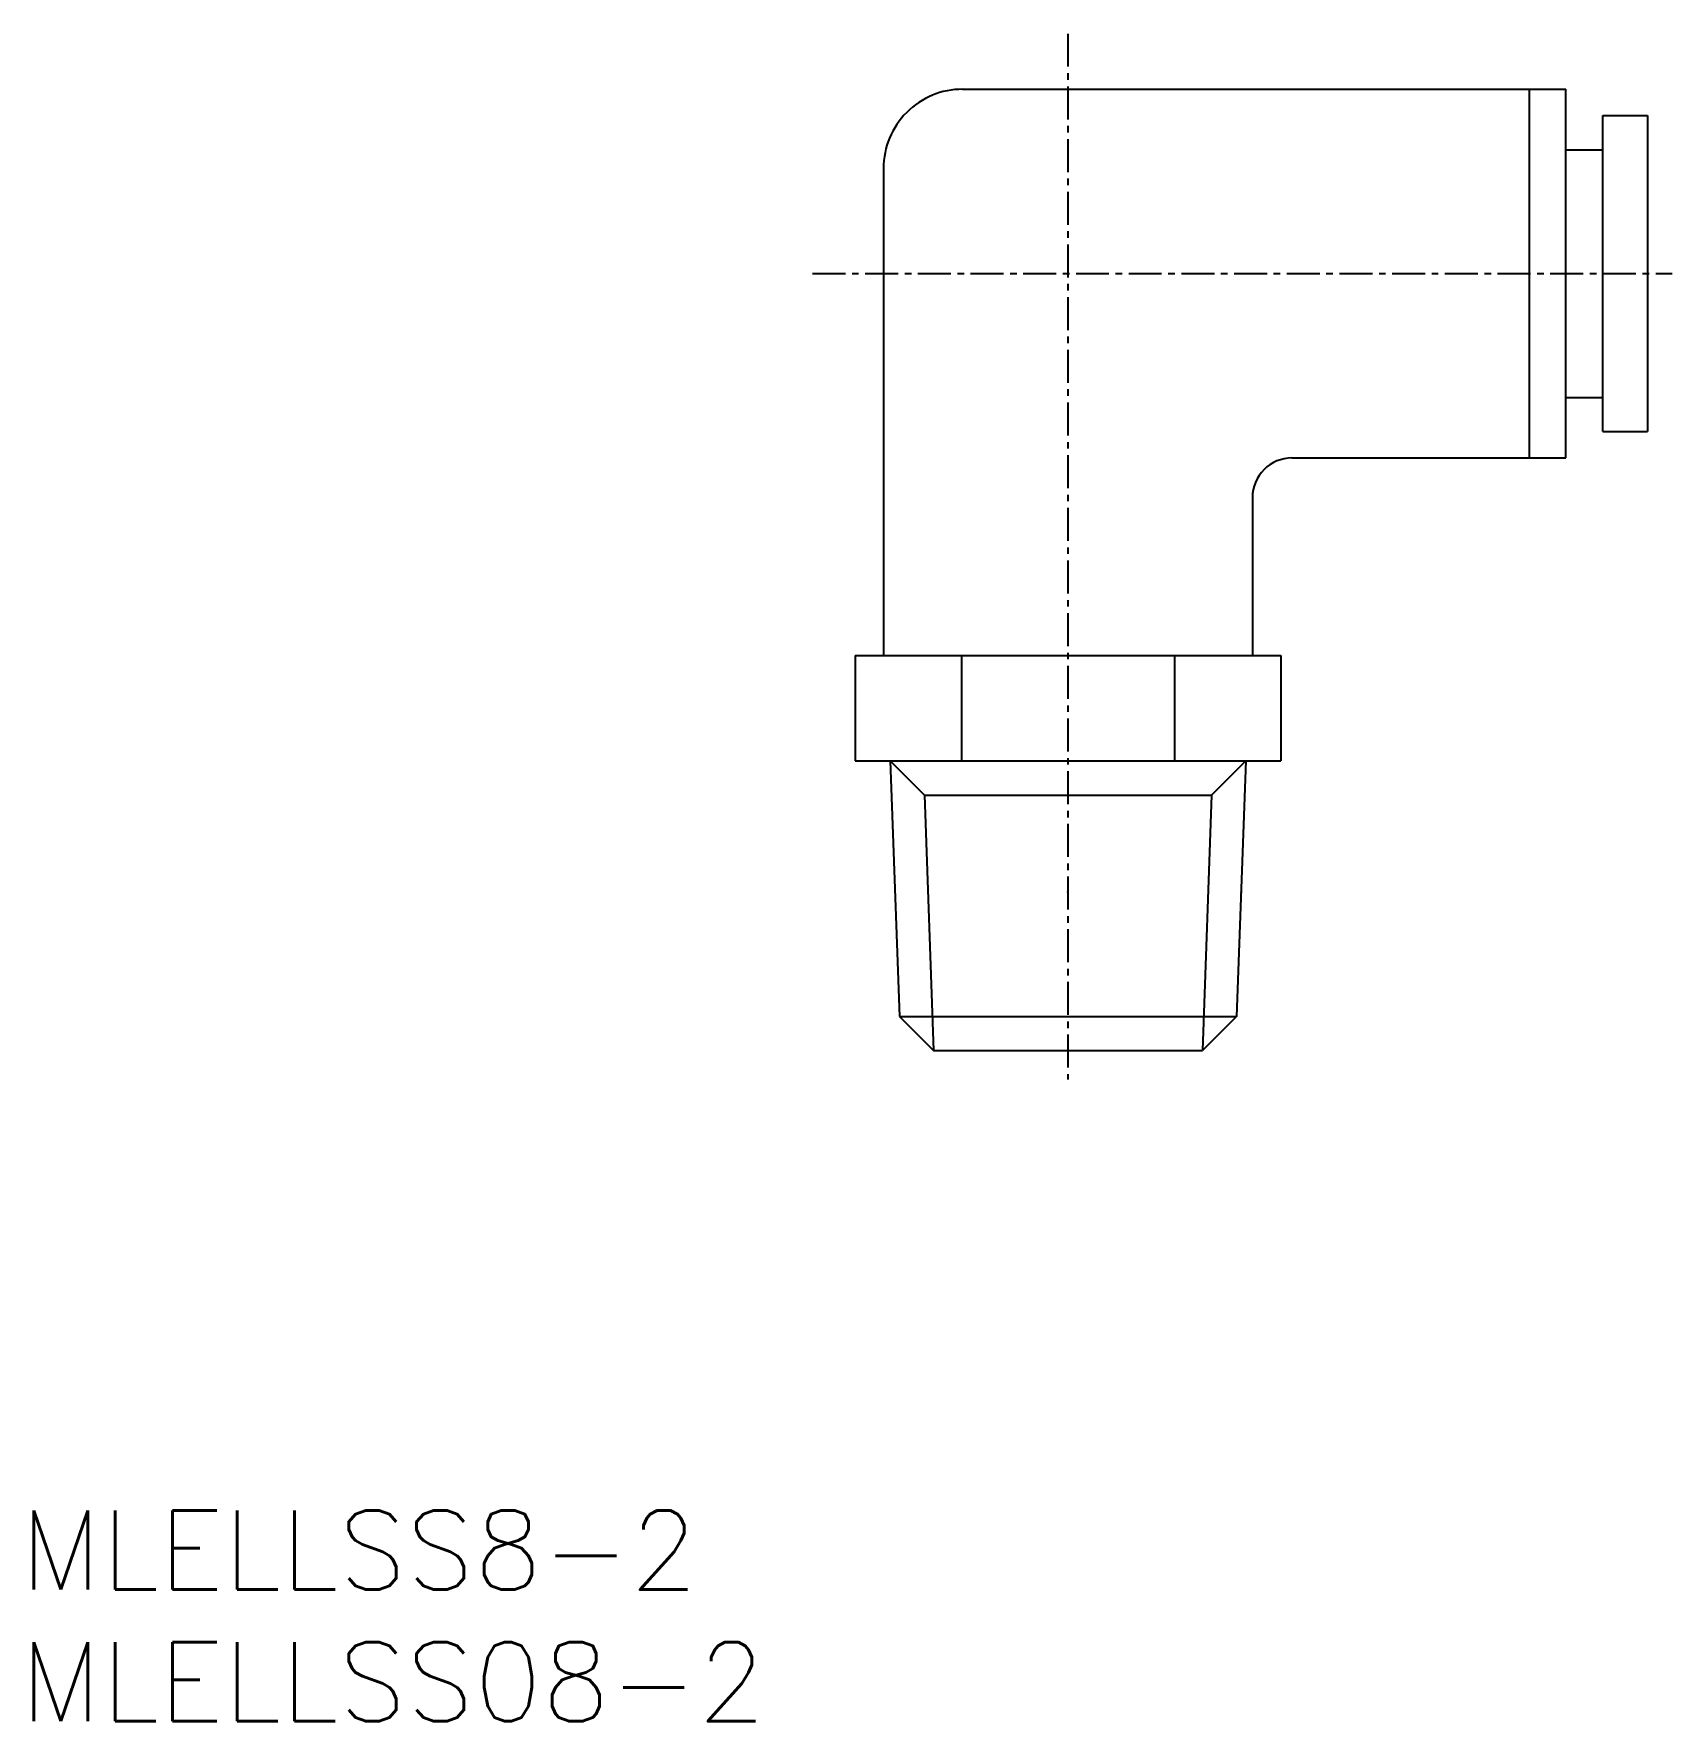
# Model space of a CAD drawing. Extents: x 0.5 to 62.7, y 0 to 64.1.
import ezdxf

# ---------------------------------------------------------------- set-up
doc = ezdxf.new("R2010")
doc.units = 0
doc.linetypes.add('CENTER', pattern=[2, 1.25, -0.25, 0.25, -0.25])
doc.layers.get('0').update_dxf_attribs({"linetype": 'CONTINUOUS'})
doc.layers.add('CENTER', color=1, linetype='CENTER')
doc.styles.get("Standard").update_dxf_attribs({"font": 'txt.shx'})

# ---------------------------------------------------------------- blocks, each defined once
blk = doc.blocks.new('*U5')
at = {"color": 7, "linetype": 'CONTINUOUS'}
blk.add_text('MLELLSS08-2', height=3, dxfattribs=at).set_placement((0, 0))
blk = doc.blocks.new('*U6')
at = {"color": 7, "linetype": 'CONTINUOUS'}
blk.add_text('MLELLSS8-2', height=3, dxfattribs=at).set_placement((0, 5))

msp = doc.modelspace()

# ---------------------------------------------------------------- linework, layer by layer
at = {"color": 7, "linetype": 'CONTINUOUS'}
for p, q in [((35.766, 61.961), (57.266, 61.961)), ((57.266, 61.961), (58.666, 61.961)), ((57.266, 61.961), (57.266, 47.961)), ((58.666, 47.961), (58.666, 61.961)), ((60.066, 60.961), (61.766, 60.961)), ((60.066, 48.961), (60.066, 60.961)), ((61.766, 60.961), (61.766, 48.961)), ((58.666, 59.661), (60.066, 59.661)), ((32.766, 58.961), (32.766, 40.461)), ((58.666, 50.261), (60.066, 50.261)), ((60.066, 48.961), (61.766, 48.961)), ((48.266, 47.961), (57.266, 47.961)), ((57.266, 47.961), (58.666, 47.961)), ((46.766, 46.461), (46.766, 40.461)), ((31.683, 40.461), (31.683, 36.461)), ((31.683, 40.461), (47.849, 40.461)), ((35.724, 40.461), (35.724, 36.461)), ((43.807, 40.461), (43.807, 36.461)), ((47.849, 40.461), (47.849, 36.461)), ((31.683, 36.461), (47.849, 36.461)), ((33.016, 36.461), (33.366, 26.761)), ((33.016, 36.461), (34.316, 35.161)), ((46.516, 36.461), (45.216, 35.161)), ((46.516, 36.461), (46.166, 26.761)), ((34.316, 35.161), (45.216, 35.161)), ((34.316, 35.161), (34.666, 25.461)), ((45.216, 35.161), (44.866, 25.461)), ((33.366, 26.761), (46.166, 26.761)), ((33.366, 26.761), (34.666, 25.461)), ((46.166, 26.761), (44.866, 25.461)), ((34.666, 25.461), (44.866, 25.461))]:
    msp.add_line(p, q, dxfattribs=at)
for centre, radius in [((35.766, 58.961), 3), ((48.266, 46.461), 1.5)]:
    msp.add_arc(centre, radius, 90, 180.00001, dxfattribs=at)
at = {"color": 160, "linetype": 'CONTINUOUS'}
for p in [(39.766, 31.471), (39.766, 31.471), (46.336, 31.471)]:
    msp.add_point(p, dxfattribs=at)
at = {"layer": 'CENTER', "color": 1, "linetype": 'CENTER'}
for p, q in [((39.766, 64.068), (39.766, 24.366)), ((30.071, 54.961), (62.699, 54.961))]:
    msp.add_line(p, q, dxfattribs=at)

# ---------------------------------------------------------------- block references
at = {"color": 7, "linetype": 'CONTINUOUS'}
for name in ['*U6', '*U5']:
    msp.add_blockref(name, (0, 0), dxfattribs=at)

doc.saveas('drawing.dxf')
